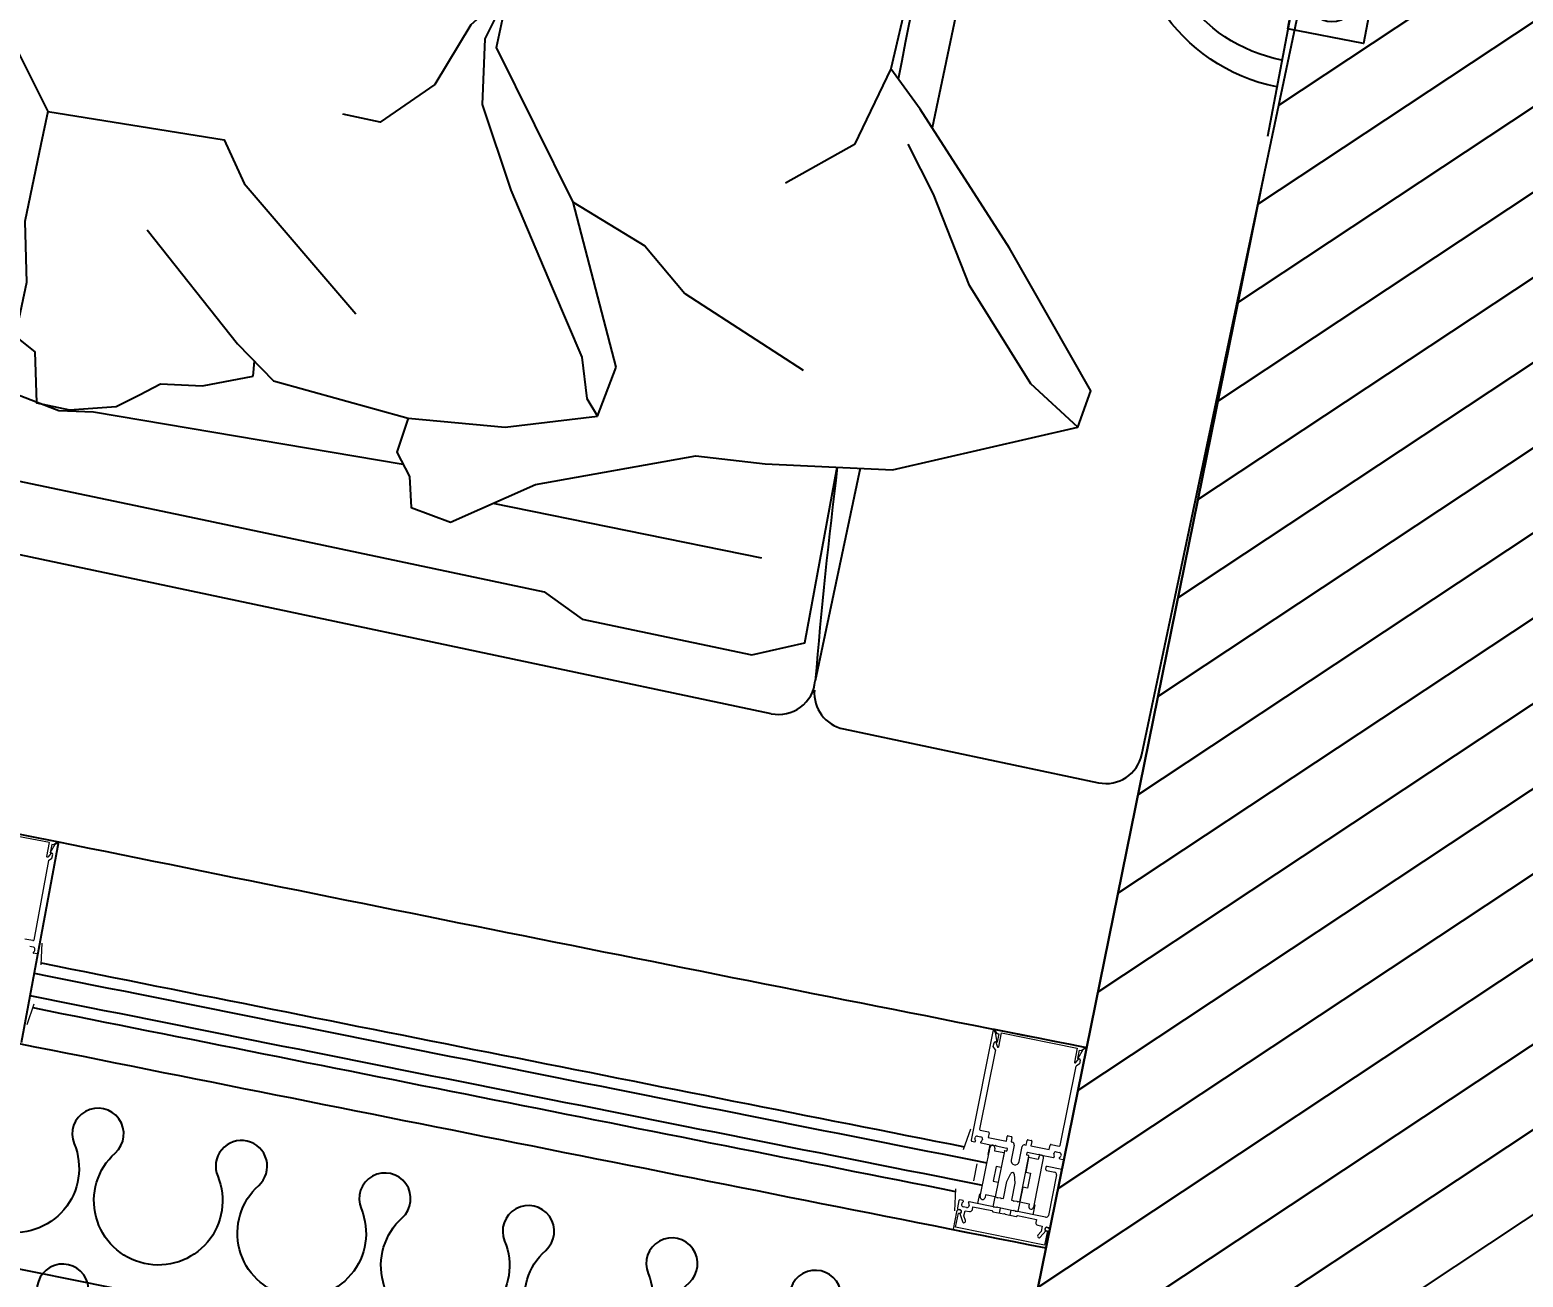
# Model space of a CAD drawing. Extents: x -678889171 to 586587, y -792238163 to 335485.
# Drawn here: x 64595 to 65383, y 44725 to 45383 of the extents above; entities that cross this region are included whole.
import ezdxf

# ---------------------------------------------------------------- set-up
doc = ezdxf.new("R2010")
doc.units = 0
doc.header["$MEASUREMENT"] = 0
doc.set_wipeout_variables(frame=1)
doc.linetypes.add('XR-A-col-910$0$ACAD_ISO10W100', pattern=[18, 12, -3, 0, -3])
doc.layers.get('0').update_dxf_attribs({"color": 8})
for name, color, linetype in [('9TH-FURN$0$A-SITE-PATT', 252, 'Continuous'), ('E-POW-BLOCK', 4, 'Continuous'), ('XR-A-9TH-FLOOR$0$A-SITE-PATT', 252, 'Continuous'), ('XR-A-9TH-FLOOR$0$A-WALL', 252, 'Continuous'), ('XR-A-col-910$0$A-COLS', 252, 'Continuous'), ('XR-A-col-910$0$A-COLS-PATT', 252, 'Continuous'), ('XR-A-col-910$0$A-WALL-CENT', 252, 'XR-A-col-910$0$ACAD_ISO10W100'), ('XR-A-TYP-4TH TO 10TH (OUTER)$0$A-DIM-IN', 252, 'Continuous'), ('XR-A-TYP-4TH TO 10TH (OUTER)$0$A-GLAZ', 252, 'Continuous'), ('XR-A-TYP-4TH TO 10TH (OUTER)$0$A-SITE-PATT', 252, 'Continuous'), ('XR-A-TYP.furn$0$XR-A-TYP-2-4-5-6$0$I-CLNG', 252, 'Continuous'), ('XR-A-TYP.furn$0$XR-A-TYP-2-4-5-6$0$I-FURN-CHAR', 252, 'Continuous'), ('XR-A-TYP.furn$0$XR-A-TYP-2-4-5-6$0$I-WIPEOUT', 252, 'Continuous'), ('XR-CORE -A$0$A-WALL', 252, 'Continuous')]:
    doc.layers.add(name, color=color, linetype=linetype)
doc.layers.add('XR-A-TYP-4TH TO 10TH (OUTER)$0$Main entrance$0$A-ELEV-GLAZ', color=252, linetype='Continuous', lineweight=20)

# ---------------------------------------------------------------- blocks, each defined once
blk = doc.blocks.new('SO1 WP')
at = {"layer": 'E-POW-BLOCK'}
h = blk.add_hatch(color=3, dxfattribs=at)
h.dxf.hatch_style = 1
edge = h.paths.add_edge_path()
edge.add_arc((-0.1064, -0.0481), 0.0303, 0, 360)
at = {"layer": 'E-POW-BLOCK', "color": 3}
for p, q in [((0, 0.2), (0, 0.45)), ((-0.3, 0), (0.3, 0))]:
    blk.add_line(p, q, dxfattribs=at)
blk.add_lwpolyline([(0.1593, 0), (-0.1593, 0), (-0.1593, -0.0988), (0.1593, -0.0988)], close=True, dxfattribs=at)
for centre in [(-0.1064, -0.0481), (0.1096, -0.0481)]:
    blk.add_circle(centre, 0.0303, dxfattribs=at)
for centre, radius, start, end in [((0, -0.0028), 0.2353, 0.6833, 179.3167), ((0, 0), 0.2, 0, 180)]:
    blk.add_arc(centre, radius, start, end, dxfattribs=at)
blk = doc.blocks.new('XR-A-col-910$0$core')
at = {"layer": 'XR-A-col-910$0$A-COLS-PATT'}
h = blk.add_hatch(dxfattribs=at)
h.set_pattern_fill('ANSI31', color=256, scale=300, angle=11.4764)
h.set_pattern_definition([(45, (-7e-12, -1e-12), (-26.516504, 26.516504), [])])
h.paths.add_polyline_path([(103374.74, 48333.13), (110388.45, 49757.08), (110298.91, 50198.08), (100892.63, 48288.38), (99650, 48288.38), (99650, 43803.54), (101922.31, 42187.56), (102096.18, 42432.05), (100050, 43887.2), (100050, 47838.38), (100937.84, 47838.38), (102904.94, 48237.75), (105109.83, 46669.72), (105312.67, 46954.95)])
at = {"layer": 'XR-A-col-910$0$A-COLS'}
blk.add_line((99650, 48288.38), (99650, 43803.54), dxfattribs=at)
blk = doc.blocks.new('XR-A-col-910')
at = {"layer": 'XR-A-col-910$0$A-WALL-CENT', "rotation": 348.5236005268783}
blk.add_blockref('XR-A-col-910$0$core', (-39109.66, 4826.09), dxfattribs=at)
blk = doc.blocks.new('XR-A-TYP-4TH TO 10TH (OUTER)$0$m')
at = {"layer": 'XR-A-TYP-4TH TO 10TH (OUTER)$0$Main entrance$0$A-ELEV-GLAZ'}
for p, q in [((12664.17, 190975.68, 0), (12663.83, 190966.28, 0)), ((12664.17, 190975.67, 0), (12663.83, 190966.28, 0)), ((12714.14, 190973.89, 0), (12664.17, 190975.68, 0)), ((12664.91, 190966.67, 0), (12665.18, 190974.37, 0)), ((12665.18, 190974.37, 0), (12713.04, 190972.66, 0)), ((12713.8, 190964.5, 0), (12714.14, 190973.89, 0)), ((12665.54, 190966.65, 0), (12664.91, 190966.67, 0)), ((12668.04, 190970.58, 0), (12665.67, 190966.8, 0)), ((12668.01, 190964.65, 0), (12668.11, 190967.5, 0)), ((12668.11, 190967.5, 0), (12669.48, 190969.68, 0)), ((12708.42, 190968.29, 0), (12709.62, 190966.02, 0)), ((12709.62, 190966.02, 0), (12709.52, 190963.17, 0)), ((12712.01, 190965.15, 0), (12709.91, 190969.09, 0)), ((12713.04, 190972.66, 0), (12712.76, 190964.96, 0)), ((12663.76, 190964.17, 0), (12662.66, 190933.37, 0)), ((12663.76, 190964.17, 0), (12663.62, 190960.23, 0)), ((12665.26, 190964.75, 0), (12664.42, 190964.78, 0)), ((12665.26, 190964.75, 0), (12664.42, 190964.78, 0)), ((12664.9, 190936.68, 0), (12665.67, 190958.47, 0)), ((12665.06, 190964.97, 0), (12665.48, 190964.95, 0)), ((12666.99, 190959.69, 0), (12683.83, 190959.09, 0)), ((12670.42, 190964.57, 0), (12668.01, 190964.65, 0)), ((12671.59, 190961.64, 0), (12671.65, 190963.25, 0)), ((12681.79, 190961.28, 0), (12671.59, 190961.64, 0)), ((12673.75, 190959.44, 0), (12673.56, 190954.16, 0)), ((12681.78, 190953.87, 0), (12681.97, 190959.16, 0)), ((12682.34, 190961.79, 0), (12681.79, 190961.28, 0)), ((12683.29, 190959.11, 0), (12681.97, 190959.16, 0)), ((12688.37, 190961.58, 0), (12682.34, 190961.79, 0)), ((12683.83, 190959.09, 0), (12684.13, 190958.76, 0)), ((12684.13, 190958.76, 0), (12684.46, 190959.07, 0)), ((12684.46, 190959.07, 0), (12692.71, 190958.77, 0)), ((12685.77, 190959.02, 0), (12685.87, 190961.66, 0)), ((12688.67, 190961.25, 0), (12688.37, 190961.58, 0)), ((12689, 190961.55, 0), (12688.67, 190961.25, 0)), ((12695.03, 190961.34, 0), (12689, 190961.55, 0)), ((12691.4, 190958.82, 0), (12691.5, 190961.46, 0)), ((12692.71, 190958.77, 0), (12693.02, 190958.44, 0)), ((12693.02, 190958.44, 0), (12693.35, 190958.75, 0)), ((12693.35, 190958.75, 0), (12708.12, 190958.22, 0)), ((12695.21, 190958.68, 0), (12693.89, 190958.73, 0)), ((12695.21, 190958.68, 0), (12695.02, 190953.4, 0)), ((12695.54, 190960.79, 0), (12695.03, 190961.34, 0)), ((12705.74, 190960.43, 0), (12695.54, 190960.79, 0)), ((12703.43, 190958.39, 0), (12703.24, 190953.1, 0)), ((12705.79, 190962.03, 0), (12705.74, 190960.43, 0)), ((12709.52, 190963.17, 0), (12707.11, 190963.26, 0)), ((12707.84, 190960.13, 0), (12707.85, 190960.35, 0)), ((12708.95, 190961.37, 0), (12710.81, 190961.3, 0)), ((12711.41, 190958.11, 0), (12713.15, 190958.04, 0)), ((12711.83, 190960.21, 0), (12711.82, 190959.99, 0)), ((12712.07, 190963.29, 0), (12712.49, 190963.28, 0)), ((12712.76, 190964.96, 0), (12712.13, 190964.98, 0)), ((12713.12, 190963.04, 0), (12712.27, 190963.07, 0)), ((12713.59, 190958.45, 0), (12713.73, 190962.39, 0)), ((12716.28, 190952.63, 0), (12715.07, 190964.11, 0)), ((12674.04, 190955.47, 0), (12673.1, 190929.03, 0)), ((12676.64, 190954.05, 0), (12676.68, 190955.37, 0)), ((12681.78, 190953.87, 0), (12676.64, 190954.05, 0)), ((12681.78, 190953.87, 0), (12680.9, 190929.25, 0)), ((12681.5, 190945.94, 0), (12681.78, 190953.87, 0)), ((12682.62, 190953.84, 0), (12681.78, 190953.87, 0)), ((12683.1, 190953.82, 0), (12681.78, 190953.87, 0)), ((12682.95, 190954.14, 0), (12682.62, 190953.84, 0)), ((12683.26, 190953.82, 0), (12682.95, 190954.14, 0)), ((12684.8, 190953.76, 0), (12683.26, 190953.82, 0)), ((12685.13, 190954.07, 0), (12684.8, 190953.76, 0)), ((12685.44, 190953.74, 0), (12685.13, 190954.07, 0)), ((12686.28, 190953.71, 0), (12685.44, 190953.74, 0)), ((12685.96, 190944.61, 0), (12686.28, 190953.71, 0)), ((12690.51, 190953.56, 0), (12690.19, 190944.46, 0)), ((12691.36, 190953.53, 0), (12690.51, 190953.56, 0)), ((12691.69, 190953.83, 0), (12691.36, 190953.53, 0)), ((12692, 190953.5, 0), (12691.69, 190953.83, 0)), ((12693.54, 190953.45, 0), (12692, 190953.5, 0)), ((12693.87, 190953.75, 0), (12693.54, 190953.45, 0)), ((12695.02, 190953.4, 0), (12693.7, 190953.44, 0)), ((12694.17, 190953.43, 0), (12693.87, 190953.75, 0)), ((12694.14, 190928.77, 0), (12695.02, 190953.4, 0)), ((12695.02, 190953.4, 0), (12694.17, 190953.43, 0)), ((12694.74, 190945.46, 0), (12695.02, 190953.4, 0)), ((12695.02, 190953.4, 0), (12700.16, 190953.21, 0)), ((12700.16, 190953.21, 0), (12700.21, 190954.53, 0)), ((12702.85, 190954.44, 0), (12701.91, 190928, 0)), ((12678.57, 190938.1, 0), (12678.85, 190946.03, 0)), ((12678.85, 190946.03, 0), (12681.5, 190945.94, 0)), ((12687.03, 190939.95, 0), (12685.96, 190944.61, 0)), ((12690.19, 190944.46, 0), (12688.79, 190939.89, 0)), ((12697.38, 190945.37, 0), (12694.74, 190945.46, 0)), ((12697.1, 190937.44, 0), (12697.38, 190945.37, 0)), ((12707.39, 190937.78, 0), (12707.71, 190946.93, 0)), ((12670.56, 190935.21, 0), (12666.12, 190935.36, 0)), ((12671.14, 190933.7, 0), (12671.18, 190934.55, 0)), ((12681.21, 190938, 0), (12678.57, 190938.1, 0)), ((12680.93, 190930.07, 0), (12681.21, 190938, 0)), ((12694.17, 190929.6, 0), (12694.45, 190937.53, 0)), ((12694.45, 190937.53, 0), (12697.1, 190937.44, 0)), ((12662.46, 190927.66, 0), (12660.34, 190868.4)), ((12662.46, 190927.65, 0), (12660.34, 190868.4)), ((12662.66, 190933.37, 0), (12670.49, 190933.09, 0)), ((12664.63, 190928, 0), (12662.89, 190928.07, 0)), ((12675.38, 190927.62, 0), (12667.93, 190927.89, 0)), ((12675.68, 190927.29, 0), (12675.38, 190927.62, 0)), ((12676.01, 190927.6, 0), (12675.68, 190927.29, 0)), ((12675.74, 190928.93, 0), (12675.79, 190930.25, 0)), ((12675.79, 190930.25, 0), (12680.93, 190930.07, 0)), ((12681.89, 190927.39, 0), (12676.01, 190927.6, 0)), ((12681.1, 190929.03, 0), (12681.95, 190929, 0)), ((12682.15, 190928.78, 0), (12682.11, 190927.59, 0)), ((12685.54, 190932.98, 0), (12685.26, 190924.92, 0)), ((12689.49, 190924.77, 0), (12689.78, 190932.83, 0)), ((12692.82, 190927.21, 0), (12692.86, 190928.4, 0)), ((12698.9, 190926.78, 0), (12693.02, 190926.99, 0)), ((12693.08, 190928.6, 0), (12693.92, 190928.57, 0)), ((12699.31, 190929.41, 0), (12694.17, 190929.6, 0)), ((12699.21, 190926.45, 0), (12698.9, 190926.78, 0)), ((12699.54, 190926.76, 0), (12699.21, 190926.45, 0)), ((12699.27, 190928.09, 0), (12699.31, 190929.41, 0)), ((12706.98, 190926.49, 0), (12699.54, 190926.76, 0)), ((12702.3, 190926.67, 0), (12702.48, 190931.95, 0)), ((12715.53, 190931.49, 0), (12713.5, 190920.12, 0)), ((12665.53, 190921.07, 0), (12664, 190878.4)), ((12664.22, 190925.9, 0), (12664.22, 190926.12, 0)), ((12667.1, 190924.74, 0), (12665.24, 190924.81, 0)), ((12670.38, 190921.32, 0), (12665.96, 190921.48, 0)), ((12668.2, 190925.98, 0), (12668.19, 190925.76, 0)), ((12670.91, 190924.16, 0), (12670.82, 190921.73, 0)), ((12680.71, 190923.81, 0), (12670.91, 190924.16, 0)), ((12680.62, 190921.38, 0), (12680.71, 190923.81, 0)), ((12682.72, 190920.88, 0), (12681.03, 190920.94, 0)), ((12683.24, 190923.72, 0), (12683.16, 190921.29, 0)), ((12683.94, 190923.69, 0), (12683.24, 190923.72, 0)), ((12691.41, 190923.43, 0), (12690.71, 190923.45, 0)), ((12691.32, 190920.99, 0), (12691.41, 190923.43, 0)), ((12693.42, 190920.5, 0), (12691.73, 190920.56, 0)), ((12693.95, 190923.34, 0), (12693.86, 190920.9, 0)), ((12703.74, 190922.99, 0), (12693.95, 190923.34, 0)), ((12703.66, 190920.55, 0), (12703.74, 190922.99, 0)), ((12708.49, 190919.96, 0), (12704.07, 190920.12, 0)), ((12706.57, 190924.39, 0), (12706.58, 190924.61, 0)), ((12707.37, 190876.85), (12708.89, 190919.52, 0)), ((12709.45, 190923.23, 0), (12707.59, 190923.29, 0)), ((12712.02, 190926.31, 0), (12710.28, 190926.38, 0)), ((12710.31, 190866.62), (12712.43, 190925.88, 0)), ((12710.55, 190924.47, 0), (12710.55, 190924.25, 0)), ((12661.87, 190869.33), (12663.85, 190874.23)), ((12662.38, 190874.92), (12662.45, 190876.95)), ((12662.45, 190876.95), (12664, 190878.4)), ((12663.85, 190874.23), (12662.99, 190874.26)), ((12708.09, 190872.65), (12707.22, 190872.68)), ((12707.22, 190872.68), (12708.85, 190867.66)), ((12707.37, 190876.85), (12708.82, 190875.29)), ((12708.82, 190875.29), (12708.75, 190873.26)), ((12660.7, 190868.24), (12661.87, 190869.33)), ((12708.85, 190867.66), (12709.95, 190866.48))]:
    blk.add_line(p, q, dxfattribs=at)
at = {"layer": 'XR-A-TYP-4TH TO 10TH (OUTER)$0$Main entrance$0$A-ELEV-GLAZ', "elevation": 0}
blk.add_lwpolyline([(12709.63, 190865.99, 0.668179), (12709.79, 190866.34), (12708.1, 190868.16), (12707.06, 190868.2), (12707.22, 190872.68), (12707.9, 190872.66), (12706.59, 190875.13, 0.767327), (12705.99, 190874.99), (12705.72, 190867.4), (12664.98, 190868.85), (12665.25, 190876.45, 0.767327), (12664.66, 190876.63), (12663.18, 190874.25), (12663.85, 190874.23), (12663.69, 190869.74), (12662.66, 190869.78), (12660.84, 190868.09, 0.668179), (12660.97, 190867.72)], format="xyb", close=True, dxfattribs=at)
at = {"layer": 'XR-A-TYP-4TH TO 10TH (OUTER)$0$Main entrance$0$A-ELEV-GLAZ'}
for centre, radius, start, end in [((12665.1, 190966.24, 0), 1.27, 177.95645, 267.95645), ((12665.3, 190965.81, 0), 1.06, 267.95645, 69.29352), ((12665.51, 190965.8, 0), 0.847, 267.95645, 87.95645), ((12668.76, 190970.13, 0), 0.847, 327.95645, 147.95645), ((12709.16, 190968.69, 0), 0.847, 27.95645, 207.95645), ((12664.39, 190964.15, 0), 0.635, 87.95645, 177.95645), ((12664.39, 190964.15, 0), 0.635, 87.95645, 177.95645), ((12666.94, 190958.42, 0), 1.27, 87.95645, 177.95645), ((12670.38, 190963.3, 0), 1.27, 357.95645, 87.95645), ((12707.06, 190961.99, 0), 1.27, 87.95645, 177.95645), ((12709.75, 190960.06, 0), 1.91, 177.95645, 223.14613), ((12708.91, 190960.31, 0), 1.06, 87.95645, 177.95645), ((12708.13, 190958.54, 0), 0.318, 267.95645, 43.14613), ((12710.77, 190960.25, 0), 1.06, 357.95645, 87.95645), ((12711.43, 190958.42, 0), 0.318, 132.76676, 267.95645), ((12709.92, 190960.05, 0), 1.91, 312.76676, 357.95645), ((12712.31, 190964.13, 0), 1.06, 106.61937, 267.95644), ((12712.1, 190964.14, 0), 0.847, 87.95645, 267.95645), ((12712.53, 190964.55, 0), 1.27, 267.95645, 357.95645), ((12713.09, 190962.41, 0), 0.635, 357.95645, 87.95645), ((12713.16, 190958.47, 0), 0.423, 267.95645, 357.95645), ((12675.36, 190955.42, 0), 1.32, 357.95645, 177.95645), ((12701.53, 190954.49, 0), 1.32, 357.95645, 177.95645), ((12666.17, 190936.63, 0), 1.27, 177.95645, 267.95645), ((12670.54, 190934.57, 0), 0.635, 357.95645, 87.95645), ((12687.66, 190932.9, 0), 2.12, 357.95645, 177.95645), ((12687.92, 190940.16, 0), 0.911, 192.95645, 342.95645), ((12662.88, 190927.64, 0), 0.423, 87.95645, 177.95645), ((12666.13, 190926.06, 0), 1.91, 132.76676, 177.95645), ((12664.62, 190927.69, 0), 0.318, 312.76676, 87.95645), ((12667.92, 190927.57, 0), 0.318, 87.95645, 223.14613), ((12666.3, 190926.05, 0), 1.91, 357.95645, 43.14613), ((12670.51, 190933.73, 0), 0.635, 267.95645, 357.95645), ((12674.42, 190928.98, 0), 1.32, 177.95645, 357.95645), ((12681.11, 190929.24, 0), 0.212, 177.95645, 267.95645), ((12681.9, 190927.6, 0), 0.212, 267.95644, 357.95645), ((12681.94, 190928.78, 0), 0.212, 357.95645, 87.95645), ((12693.03, 190927.2, 0), 0.212, 177.95645, 267.95644), ((12693.07, 190928.39, 0), 0.212, 87.95645, 177.95645), ((12693.93, 190928.78, 0), 0.212, 267.95644, 357.95645), ((12700.59, 190928.05, 0), 1.32, 177.95645, 357.95645), ((12665.27, 190925.86, 0), 1.06, 177.95645, 267.95645), ((12665.95, 190921.05, 0), 0.423, 87.95645, 177.95645), ((12667.13, 190925.8, 0), 1.06, 267.95644, 357.95645), ((12670.4, 190921.74, 0), 0.423, 267.95645, 357.95645), ((12681.04, 190921.36, 0), 0.423, 177.95645, 267.95645), ((12682.73, 190921.3, 0), 0.423, 267.95645, 357.95645), ((12683.99, 190924.96, 0), 1.27, 267.95644, 357.95645), ((12690.76, 190924.72, 0), 1.27, 177.95645, 267.95645), ((12691.75, 190920.98, 0), 0.423, 177.95645, 267.95644), ((12693.44, 190920.92, 0), 0.423, 267.95645, 357.95645), ((12704.08, 190920.54, 0), 0.423, 177.95645, 267.95644), ((12707.63, 190924.35, 0), 1.06, 177.95645, 267.95644), ((12708.48, 190924.54, 0), 1.91, 132.76676, 177.95645), ((12706.97, 190926.18, 0), 0.318, 312.76676, 87.95644), ((12708.47, 190919.54, 0), 0.423, 357.95645, 87.95645), ((12709.49, 190924.29, 0), 1.06, 267.95645, 357.95645), ((12710.27, 190926.06, 0), 0.318, 87.95645, 223.14613), ((12708.65, 190924.54, 0), 1.91, 357.95645, 43.14613), ((12712, 190925.89, 0), 0.423, 357.95645, 87.95644), ((12663.01, 190874.89), 0.635, 177.95645, 267.95644), ((12708.11, 190873.28), 0.635, 267.95644, 357.95645), ((12660.55, 190868.39), 0.211, 177.95645, 312.95645), ((12710.1, 190866.63), 0.211, 222.95645, 357.95645)]:
    blk.add_arc(centre, radius, start, end, dxfattribs=at)
blk = doc.blocks.new('XR-A-TYP-4TH TO 10TH (OUTER)$0$2nd floor towers$0$xref units$0$Sl-Dr-1500')
at = {"layer": 'XR-A-TYP-4TH TO 10TH (OUTER)$0$A-GLAZ'}
for p, q in [((2124.96, 7.87, 0), (2173.82, 7.88, 0)), ((2173.82, 7.88, 0), (2175, -100.12, 0))]:
    blk.add_line(p, q, dxfattribs=at)
at = {"layer": 'XR-A-TYP-4TH TO 10TH (OUTER)$0$Main entrance$0$A-ELEV-GLAZ'}
for p, q in [((2170.59, 1.35, 0), (2172.34, 6.33, 0)), ((2171.45, 1.36, 0), (2170.59, 1.35, 0)), ((2172.12, -1.3, 0), (2172.1, 0.73, 0)), ((2172.34, 6.33, 0), (2173.46, 7.48, 0)), ((2173.82, 7.34, 0), (2174.47, -51.95)), ((2170.63, -2.82, 0), (2172.12, -1.3, 0)), ((2170.63, -2.82, 0), (2171.1, -45.51, 0)), ((2170.68, -45.94, 0), (2166.26, -45.99, 0)), ((2177.43, -57.64, 0), (2175.69, -46.23)), ((2171.56, -49.23, 0), (2169.7, -49.25, 0)), ((2174.05, -52.38), (2172.32, -52.4, 0)), ((2172.64, -50.5, 0), (2172.63, -50.28, 0)), ((2177.67, -78.8, 0), (2176.17, -90.24, 0))]:
    blk.add_line(p, q, dxfattribs=at)
at = {"layer": 'XR-A-TYP-4TH TO 10TH (OUTER)$0$Main entrance$0$A-ELEV-GLAZ', "elevation": 0}
blk.add_lwpolyline([(2173.16, 7.99, -0.668179), (2173.31, 7.63), (2171.57, 5.85), (2170.54, 5.84), (2170.59, 1.35), (2171.26, 1.36), (2169.89, -1.08, -0.767327), (2169.3, -0.93), (2169.21, 6.67), (2128.45, 6.22), (2128.53, -1.38, -0.767327), (2127.94, -1.54), (2126.51, 0.87), (2127.19, 0.88), (2127.14, 5.36), (2126.1, 5.35), (2124.33, 7.09, -0.668179), (2124.47, 7.45)], format="xyb", close=True, dxfattribs=at)
at = {"layer": 'XR-A-TYP-4TH TO 10TH (OUTER)$0$Main entrance$0$A-ELEV-GLAZ'}
for centre, radius, start, end in [((2171.46, 0.73, 0), 0.635, 0.62873, 90.62873), ((2173.61, 7.33, 0), 0.211, 0.62873, 135.62873), ((2170.68, -45.52, 0), 0.423, 270.62873, 0.62873), ((2171.58, -50.29, 0), 1.06, 0.62873, 90.62873), ((2172.31, -52.08, 0), 0.318, 135.43904, 270.62873), ((2170.73, -50.52, 0), 1.91, 315.43904, 0.62873), ((2174.05, -51.96), 0.423, 270.62873, 0.62873)]:
    blk.add_arc(centre, radius, start, end, dxfattribs=at)
blk = doc.blocks.new('XR-A-TYP-4TH TO 10TH (OUTER)')
at = {"layer": 'XR-A-TYP-4TH TO 10TH (OUTER)$0$A-DIM-IN', "extrusion": (6.68932e-07, -6.63124e-08, 1)}
for centre, radius, start, end in [((85500.51, 120413.3, -0.1), 90801.13, 258.5076359, 258.8572306), ((121429, 301308.22, 0.16), 275293.41, 258.6819425, 258.7853473), ((121429, 301308.22, 0.16), 275299.41, 258.6813854, 258.7881041), ((121429, 301308.22, 0.16), 275311.41, 258.6814187, 258.7880971), ((121429, 301308.22, 0.16), 275317.41, 258.6819841, 258.7853262), ((121429, 301308.22, 0.16), 275337.41, 258.6812707, 258.7962837), ((121429, 301308.22, 0.16), 275293.41, 258.7880178, 258.7881076), ((121429, 301308.22, 0.16), 275317.41, 258.7880038, 258.7880936)]:
    blk.add_arc(centre, radius, start, end, dxfattribs=at)
at = {"layer": 'XR-A-TYP-4TH TO 10TH (OUTER)$0$A-GLAZ', "extrusion": (-2.26741e-05, 4.07606e-06, 1), "zscale": -1, "rotation": 348.8178986479783}
blk.add_blockref('XR-A-TYP-4TH TO 10TH (OUTER)$0$2nd floor towers$0$xref units$0$Sl-Dr-1500', (65276.27, 31846.29, -1.4), dxfattribs=at)
at = {"layer": 'XR-A-TYP-4TH TO 10TH (OUTER)$0$A-SITE-PATT', "rotation": 170.6714225408714}
blk.add_blockref('XR-A-TYP-4TH TO 10TH (OUTER)$0$m', (111384.58, 217615.22, -0.04), dxfattribs=at)
blk = doc.blocks.new('XR-A-TYP.furn$0$XR-A-TYP-2-4-5-6$0$XREF_1BR$0$05BDRAPE')
for points in [[(-500, 0, 0.608416), (-485.7, 27.6, -0.608416), (-450, 96.6, -0.608416), (-414.3, 27.7, 1.932003), (-385.7, 27.7, -0.608416), (-350, 96.6, -0.608416), (-314.3, 27.7, 1.932003), (-285.7, 27.7, -0.608416), (-250, 96.6, -0.608416), (-214.3, 27.7, 1.932003), (-185.7, 27.7, -0.608416), (-150, 96.6, -0.608416), (-114.3, 27.7, 1.932003), (-85.7, 27.7, -0.608416), (-50, 96.6, -0.608416), (-14.3, 27.7, 0.608436), (0, 0, -0.608416)], [(0, 0, 0.608416), (14.3, 27.7, -0.608416), (50, 96.6, -0.608416), (85.7, 27.7, 1.932003), (114.3, 27.7, -0.608416), (150, 96.6, -0.608416), (185.7, 27.7, 1.932003), (214.3, 27.7, -0.608416), (250, 96.6, -0.608416), (285.7, 27.7, 1.932003), (314.3, 27.7, -0.608416), (350, 96.6, -0.608416), (385.7, 27.7, 1.932003), (414.3, 27.7, -0.608416), (450, 96.6, -0.608416), (485.7, 27.7, 0.608436), (500, 0, -0.608416)]]:
    blk.add_lwpolyline(points, format="xyb")
blk = doc.blocks.new('XR-A-TYP.furn$0$XR-A-TYP-2-4-5-6$0$XREF_1BR$0$GUEST T1')
blk.add_line((-974.15, -13.6), (-1214.39, -13.6))
for centre, start, end in [((-1258.02, 72.13), 296.97307, 333.18225), ((-1258.02, -99.34), 26.81775, 63.02693)]:
    blk.add_arc(centre, 96.2, start, end)
at = {"xscale": -0.9651072330830278, "yscale": 0.9651072330830278, "zscale": 0.9651072330830278}
blk.add_blockref('XR-A-TYP.furn$0$XR-A-TYP-2-4-5-6$0$XREF_1BR$0$05BDRAPE', (-482.55, -46.61), dxfattribs=at)
blk = doc.blocks.new('XR-A-TYP.furn$0$XR-A-TYP-2-4-5-6$0$XREF_1BR$0$GS-1')
at = {"xscale": -0.8044866682359963, "yscale": 0.8044866682359963, "zscale": 0.8044866682359963, "rotation": 90}
for p in [(-31.15, 38.24), (53.26, 38.24)]:
    blk.add_blockref('XR-A-TYP.furn$0$XR-A-TYP-2-4-5-6$0$XREF_1BR$0$GUEST T1', p, dxfattribs=at)
blk = doc.blocks.new('XR-A-TYP.furn$0$XR-A-TYP-2-4-5-6$0$A$C70256c7c')
blk.add_wipeout([(1086.79, 652.18), (948.89, 652.18), (935.23, 657.84), (929.57, 671.5), (929.57, 1309.18), (935.23, 1322.84), (948.89, 1328.5), (1086.49, 1328.5), (1099.27, 1323.67), (1106.22, 1307.15), (1110.96, 1321.97), (1125.44, 1328.5), (2333.7, 1327.88), (2348.19, 1321.35), (2352.88, 1306.17), (2359.87, 1323.04), (2372.65, 1327.88), (2510.25, 1327.88), (2523.91, 1322.22), (2529.57, 1308.55), (2529.57, 670.87), (2523.91, 657.21), (2510.25, 651.55), (2372.35, 651.55), (2358.69, 657.21), (2353.03, 670.87), (2352.88, 673.25), (2348.19, 658.08), (2333.7, 651.55), (1748.89, 651.55), (1735.23, 657.21), (1729.57, 670.87), (1723.91, 657.21), (1710.25, 651.55), (1748.89, 652.18), (1735.23, 657.84), (1729.57, 671.5), (1723.91, 657.84), (1710.25, 652.18), (1125.44, 652.18), (1110.96, 658.71), (1106.11, 671.5), (1100.45, 657.83)]).dxf.layer = 'XR-A-TYP.furn$0$XR-A-TYP-2-4-5-6$0$I-WIPEOUT'
for p, q in [((1086.49, 1328.5), (948.89, 1328.5)), ((1125.44, 1328.5), (2333.7, 1327.88)), ((929.57, 1309.18), (929.57, 671.5)), ((1106.24, 1192), (1106.26, 1306.8)), ((1345.08, 1215.45), (1293.97, 1209.51)), ((1418.76, 1210.69), (1345.08, 1215.45)), ((1293.97, 1209.51), (1247.62, 1193.67)), ((1441.34, 1195.65), (1418.76, 1210.69)), ((1247.62, 1193.67), (1243.26, 1166.35)), ((1243.26, 1166.35), (1283.41, 1085.76)), ((1241.75, 1100.56), (1215.81, 1120.9)), ((1283.41, 1085.76), (1339.81, 1014.2)), ((1339.81, 1014.2), (1339.81, 983.8)), ((1106.11, 671.5), (1106.2, 1008.31)), ((1132.39, 908.58), (1133.98, 982.37))]:
    blk.add_line(p, q)
at = {"ltscale": 0.2}
for p, q in [((1500.37, 1146.55), (1441.34, 1195.65)), ((1283.41, 1085.76), (1241.75, 1100.56)), ((1144.36, 1025.45), (1175.89, 1052.97)), ((1133.98, 982.37), (1144.36, 1025.45))]:
    blk.add_line(p, q, dxfattribs=at)
at = {"ltscale": 0.1}
blk.add_line((1215.81, 1120.9), (1146.37, 1147.62), dxfattribs=at)
for points in [[(1655.73, 967.56), (1619.65, 967.56), (1666.67, 986.15), (1684.08, 1007.69), (1696.51, 1040.01), (1696.49, 1134.72), (1699.98, 1140.07), (1706.2, 1223.97), (1719.07, 1242.64), (1721.97, 1282.89), (1699.55, 1301.98), (1592.74, 1300.21), (1539.87, 1290.26), (1443.89, 1290.26), (1255.99, 1290.26), (1233.41, 1300.21), (1141.79, 1300.21), (1115.72, 1288.15), (1118.15, 1193.92)], [(1345.08, 1215.45), (1347.28, 1234.24), (1338.13, 1245.38), (1333.75, 1261.28), (1311.87, 1264.47), (1272.08, 1235.83), (1192.43, 1203.59), (1155.83, 1200.01), (1089.38, 1189.27), (998.26, 1147.12), (995.47, 1126.83), (1053.17, 1062.01), (1114.45, 999.97), (1133.98, 982.37)], [(1147.21, 1249.22), (1291.97, 1250.15)], [(1642.45, 974.55), (1587.91, 1066.91), (1564.53, 1096.21), (1564.53, 1114.03), (1564.53, 1155.61), (1557.01, 1186.89), (1557.01, 1215.9), (1545.11, 1221.84), (1538.77, 1247.97), (1520.94, 1247.97), (1497.17, 1241.24), (1486.48, 1232.53), (1476.75, 1224.61), (1454.85, 1221.04), (1429.66, 1210.6)], [(1429.66, 1210.6), (1430.71, 1202.73)], [(1339.81, 983.8), (1346.78, 1011.03), (1341.07, 1045.23), (1317, 1086.39), (1284.68, 1132.62), (1262.06, 1164.99), (1254.9, 1185.82), (1247.62, 1193.67)]]:
    blk.add_lwpolyline(points)
for points in [[(1342.7, 1239.81), (1508.28, 1246.56), (1526.28, 1249.66), (1592.6, 1239.05), (1615.01, 1249.41), (1667.54, 1249.66)], [(1564.53, 1096.21), (1470.47, 1091.63), (1455.36, 1111.95), (1383.55, 1167.21)], [(998.26, 1147.12), (1027.24, 1129.73), (1069.75, 1085.64), (1098.19, 1042.35), (1116.81, 1019.42)]]:
    blk.add_lwpolyline(points, dxfattribs=at)
at = {"ltscale": 0.2}
blk.add_lwpolyline([(1339.81, 983.8), (1355.65, 1005.33), (1367.69, 1040.16), (1391.76, 1065.49), (1412.04, 1065.49)], dxfattribs=at)
for centre, radius, start, end in [((948.89, 1309.18), 19.32, 90, 180), ((1086.49, 1309.18), 19.32, 7.17591, 90), ((1125.44, 1309.18), 19.32, 90, 187.08467), ((-1906.4, 932.37), 3035.84, 4.94247, 7.08467), ((-492.83, 947.12), 1622.27, 350.3034, 1.40511)]:
    blk.add_arc(centre, radius, start, end)
blk = doc.blocks.new('XR-A-TYP.furn')
at = {"layer": 'XR-A-TYP.furn$0$XR-A-TYP-2-4-5-6$0$I-CLNG', "extrusion": (-6.18057e-08, 5.3762e-08, 1), "rotation": 77.25640151122929}
blk.add_blockref('XR-A-TYP.furn$0$XR-A-TYP-2-4-5-6$0$XREF_1BR$0$GS-1', (67905.84, 31091.84, 0), dxfattribs=at)
at = {"layer": 'XR-A-TYP.furn$0$XR-A-TYP-2-4-5-6$0$I-FURN-CHAR', "extrusion": (-7.24322e-08, 7.25703e-09, 1), "rotation": 168.0876322819307}
blk.add_blockref('XR-A-TYP.furn$0$XR-A-TYP-2-4-5-6$0$A$C70256c7c', (69161.89, 32567.68, 0), dxfattribs=at)

msp = doc.modelspace()

# ---------------------------------------------------------------- linework, layer by layer
at = {"layer": 'XR-CORE -A$0$A-WALL'}
msp.add_line((64462.91, 41449.18), (65355.24, 45844.35), dxfattribs=at)

# ---------------------------------------------------------------- block references
at = {"layer": 'XR-A-9TH-FLOOR$0$A-SITE-PATT'}
msp.add_blockref('XR-A-TYP-4TH TO 10TH (OUTER)', (-2800.43, 13522.12), dxfattribs=at)
at = {"layer": 'XR-A-9TH-FLOOR$0$A-WALL'}
msp.add_blockref('XR-A-col-910', (-2800.43, 13522.12), dxfattribs=at)

# ---------------------------------------------------------------- next in the draw order: block references
at = {"layer": '9TH-FURN$0$A-SITE-PATT'}
msp.add_blockref('XR-A-TYP.furn', (-2800.43, 13522.12), dxfattribs=at)

# ---------------------------------------------------------------- next in the draw order: linework, layer by layer
at = {"color": 240, "true_color": 0xed1f24}
msp.add_line((64918.04, 44662.83, 0), (62586.14, 45131.87, 0), dxfattribs=at)

# ---------------------------------------------------------------- next in the draw order: block references
at = {"layer": 'E-POW-BLOCK', "extrusion": (1.17647e-08, -1.42364e-08, 1), "xscale": -410.1995351285426, "yscale": 410.1995351285425, "zscale": 410.1995351285424, "rotation": 79.20157087855706}
msp.add_blockref('SO1 WP', (65271, 45447.9, 0), dxfattribs=at)

doc.saveas('drawing.dxf')
